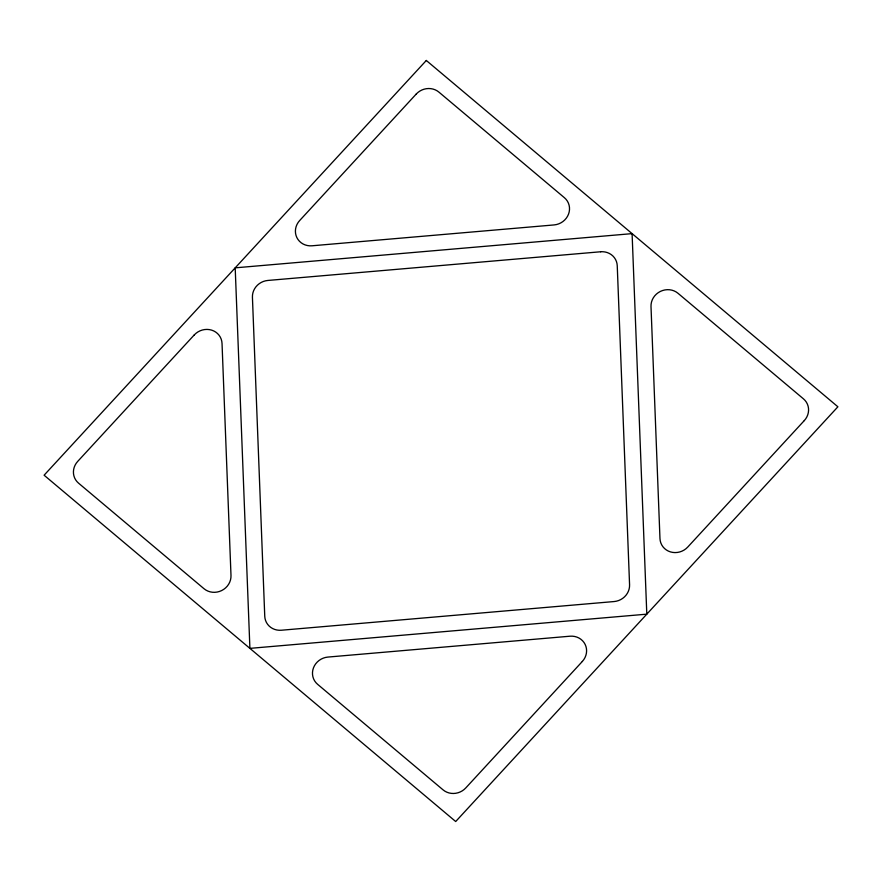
<?xml version="1.0" encoding="UTF-8"?>
<svg xmlns="http://www.w3.org/2000/svg" width="882" height="882" viewBox="0 0 882 882"><rect width="100%" height="100%" fill="white"/><g stroke="black" fill="none" stroke-linecap="round" stroke-linejoin="round"><path stroke-width="1.32" d="M426.304 60.472L44.1 475.211L455.696 821.528L837.9 406.789L426.304 60.472M194.238 334.951L77.704 461.407A16.251 15.226 -26.8 0 0 78.542 483.149L204.04 588.746A16.251 15.226 -26.8 0 0 221.647 590.565A16.251 15.226 -26.8 0 0 230.996 575.516L222.032 343.462A16.251 15.226 -26.8 0 0 211.581 330.111A16.251 15.226 -26.8 0 0 194.238 334.951M416.216 94.065L299.682 220.522A16.251 15.226 -26.8 0 0 296.859 237.578A16.251 15.226 -26.8 0 0 312.041 245.791L554.072 224.932A16.251 15.226 -26.8 0 0 568.526 214.161A16.251 15.226 -26.8 0 0 564.403 197.7L438.905 92.114A16.251 15.226 -26.8 0 0 416.216 94.065M582.318 661.478L465.784 787.935A16.251 15.226 -26.8 0 1 443.095 789.886L317.597 684.3A16.251 15.226 -26.8 0 1 313.474 667.839A16.251 15.226 -26.8 0 1 327.928 657.068L569.959 636.209A16.251 15.226 -26.8 0 1 585.141 644.422A16.251 15.226 -26.8 0 1 582.318 661.478M804.296 420.593L687.762 547.049A16.251 15.226 -26.8 0 1 670.419 551.889A16.251 15.226 -26.8 0 1 659.968 538.538L651.004 306.484A16.251 15.226 -26.8 0 1 660.353 291.435A16.251 15.226 -26.8 0 1 677.96 293.254L803.458 398.851A16.251 15.226 -26.8 0 1 804.296 420.593M632.096 233.631L235.196 267.841L249.904 648.369L646.804 614.159L632.096 233.631M600.62 251.767L267.863 280.454A16.251 15.226 -26.8 0 0 252.428 297.212L264.754 616.231A16.251 15.226 -26.8 0 0 281.38 630.233L614.137 601.546A16.251 15.226 -26.8 0 0 629.572 584.788L617.246 265.769A16.251 15.226 -26.8 0 0 600.62 251.767"/></g></svg>
